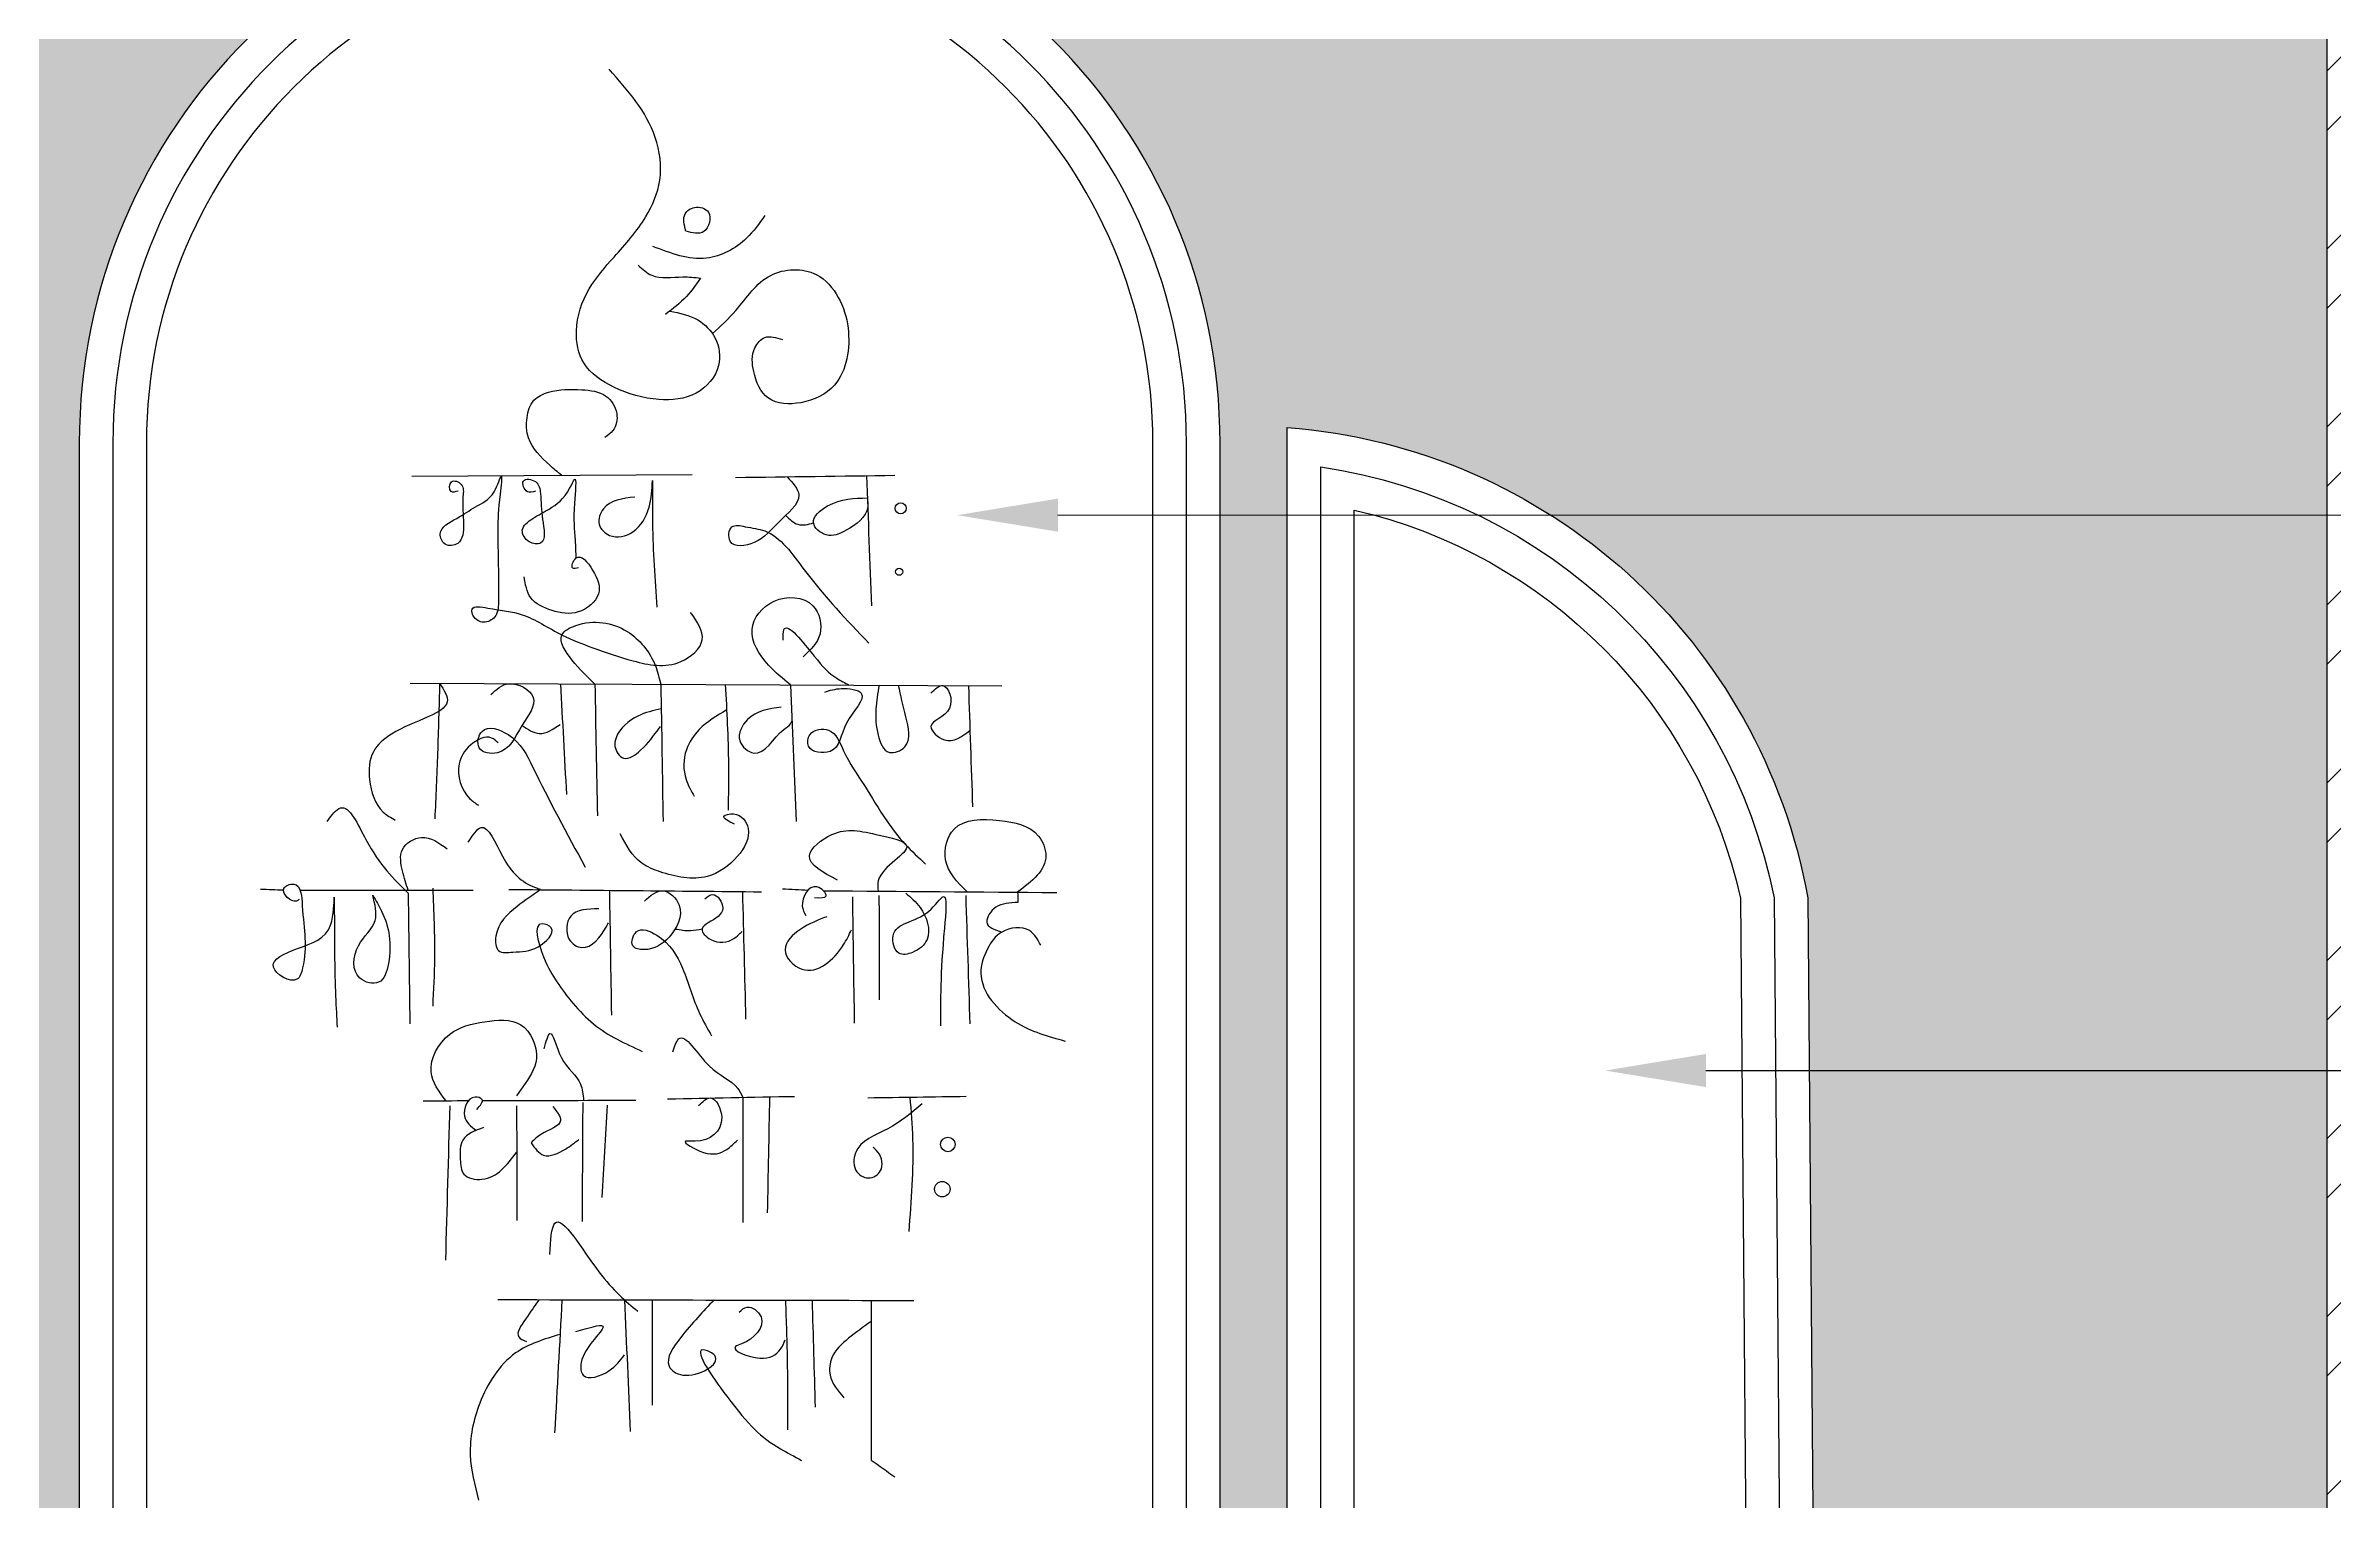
# Model space of a CAD drawing. Header units: inches. Extents: x 12792 to 19925, y -3298 to -817.
# Drawn here: x 13537.9 to 13606.1, y -1825.8 to -1782.5 of the extents above; entities that cross this region are included whole.
import ezdxf
from ezdxf import colors
from ezdxf.entities.mleader import LeaderData, LeaderLine
from ezdxf.math import Vec2, Vec3

# ---------------------------------------------------------------- set-up
doc = ezdxf.new("R2010")
doc.units = ezdxf.units.IN
doc.header["$MEASUREMENT"] = 0
doc.layers.add('IEL-HATCH-002', color=7, linetype='Continuous')
doc.styles.get("Standard").update_dxf_attribs({"font": 'arial.ttf'})

# ---------------------------------------------------------------- blocks, each defined once
blk = doc.blocks.new('gre')
at = {"color": 253, "lineweight": 30}
for p, q in [((18587.988, -1578.352), (18595.979, -1578.307)), ((18587.943, -1584.256), (18604.809, -1584.328)), ((18598.784, -1584.302), (18598.95, -1588.193)), ((18587.881, -1590.242), (18587.933, -1593.961))]:
    blk.add_line(p, q, dxfattribs=at)
for centre, radius in [((18601.927, -1579.267), 0.157), ((18601.884, -1581.078), 0.1), ((18603.272, -1597.402), 0.208), ((18603.114, -1598.677), 0.221)]:
    blk.add_circle(centre, radius, dxfattribs=at)
for points in [[(18595.345, -1573.647), (18596.139, -1573.897), (18596.635, -1574.415), (18596.736, -1575.198), (18596.095, -1575.983), (18595.032, -1576.165), (18593.751, -1575.816), (18592.892, -1575.125), (18592.681, -1574.216), (18593.045, -1573.013), (18593.754, -1572.105), (18594.662, -1570.953), (18595.058, -1569.918), (18594.93, -1568.696), (18593.614, -1566.749)], [(18598.053, -1570.926), (18597.534, -1571.568), (18596.395, -1572.137), (18594.861, -1571.802)], [(18595.803, -1571.364), (18596.315, -1571.378), (18596.446, -1570.831), (18596.052, -1570.692), (18595.781, -1570.875), (18595.803, -1571.364)], [(18594.442, -1572.338), (18594.829, -1572.626), (18595.714, -1572.671), (18596.221, -1572.704)], [(18596.56, -1574.288), (18597.227, -1573.627), (18598.221, -1572.628), (18599.521, -1572.606), (18600.149, -1573.255), (18600.426, -1574.131), (18600.038, -1575.755), (18599.08, -1576.257), (18598.157, -1576.129), (18597.736, -1575.37), (18597.771, -1574.693), (18598.052, -1574.401), (18598.554, -1574.46)], [(18596.221, -1572.704), (18595.82, -1573.226), (18595.221, -1573.742)], [(18592.258, -1578.328), (18591.919, -1578.041), (18591.316, -1577.259), (18591.273, -1576.685), (18591.471, -1576.19), (18591.886, -1575.959), (18592.832, -1575.889), (18593.524, -1576.068), (18593.83, -1576.562), (18593.722, -1577.055), (18593.496, -1577.248)], [(18589.306, -1578.776), (18589.105, -1578.788), (18589.119, -1578.515), (18589.397, -1578.588), (18589.447, -1578.928), (18589.461, -1579.722), (18589.296, -1580.268), (18588.937, -1580.291), (18588.799, -1579.998), (18589.268, -1579.557), (18589.801, -1579.231), (18590.334, -1578.795), (18590.541, -1578.359), (18590.504, -1578.864), (18590.44, -1579.869), (18590.458, -1581.212), (18590.458, -1581.901), (18590.38, -1582.328), (18590.082, -1582.512), (18589.765, -1582.374), (18589.709, -1582.144), (18590.151, -1582.112), (18591.131, -1582.301), (18592.278, -1582.882), (18593.123, -1583.234), (18594.299, -1583.616), (18595.659, -1583.638), (18596.269, -1583.021), (18595.938, -1582.235)], [(18591.517, -1578.775), (18591.282, -1578.794), (18591.171, -1578.49), (18591.512, -1578.508), (18591.655, -1578.845), (18591.715, -1579.586), (18591.66, -1580.259), (18591.337, -1580.222), (18591.139, -1579.895), (18591.434, -1579.559), (18591.9, -1579.291), (18592.485, -1578.706), (18592.628, -1578.444), (18592.623, -1579.121), (18592.646, -1580.186), (18592.665, -1580.693)], [(18594.346, -1578.947), (18593.451, -1579.287), (18593.33, -1579.725), (18593.628, -1580.041), (18594.29, -1579.939), (18594.752, -1579.24), (18594.85, -1578.476)], [(18594.85, -1578.476), (18594.85, -1579.698), (18594.976, -1582.089)], [(18598.691, -1578.368), (18599.024, -1578.886), (18598.45, -1579.663), (18597.747, -1580.245), (18597.067, -1580.207), (18597.113, -1579.799), (18597.49, -1579.792), (18598.049, -1579.912), (18599.175, -1581.021), (18601.018, -1583.11)], [(18597.218, -1578.388), (18601.759, -1578.327)], [(18600.954, -1578.338), (18601.092, -1582.053)], [(18600.978, -1578.972), (18599.845, -1579.202), (18599.441, -1579.687), (18599.802, -1580.024), (18600.372, -1579.896), (18600.988, -1579.239), (18600.978, -1578.972)], [(18598.65, -1579.474), (18598.994, -1579.725), (18599.441, -1579.687)], [(18592.739, -1580.969), (18592.577, -1580.974), (18592.665, -1580.693), (18593.14, -1581.029), (18593.308, -1581.711), (18592.734, -1582.224), (18591.985, -1582.178), (18591.379, -1581.818), (18591.19, -1581.217)], [(18598.784, -1584.302), (18598.159, -1583.736), (18597.689, -1582.723), (18598.316, -1581.916), (18599.421, -1582.048), (18599.627, -1582.847), (18599.148, -1583.503)], [(18593.208, -1584.278), (18592.549, -1583.583), (18592.269, -1582.877), (18592.661, -1582.612), (18594.127, -1582.779), (18594.925, -1583.74), (18595.089, -1584.286)], [(18598.572, -1583.028), (18598.596, -1582.732), (18599.462, -1583.481), (18600.105, -1584.115), (18600.459, -1584.309)], [(18588.78, -1584.259), (18588.997, -1584.788), (18588.493, -1585.195), (18587.407, -1585.703), (18586.891, -1586.21), (18586.782, -1586.999), (18587.173, -1587.928), (18587.517, -1588.155)], [(18588.78, -1584.259), (18588.721, -1586.249), (18588.643, -1588.118)], [(18590.238, -1584.579), (18590.757, -1584.268), (18591.448, -1584.658), (18591.135, -1585.451), (18590.429, -1586.237), (18589.911, -1586.096), (18589.989, -1585.626), (18590.734, -1585.72), (18591.432, -1586.638), (18592.93, -1589.498)], [(18592.226, -1584.274), (18592.397, -1587.427)], [(18593.208, -1584.278), (18593.278, -1588.036)], [(18595.089, -1584.286), (18595.152, -1588.198)], [(18596.927, -1584.294), (18597.015, -1586.558), (18597.007, -1587.876)], [(18601.311, -1584.313), (18601.286, -1585.735), (18601.605, -1586.225), (18602.046, -1586.07), (18602.071, -1585.212), (18601.867, -1584.315)], [(18602.791, -1584.534), (18603.126, -1584.321), (18603.322, -1584.967), (18602.791, -1585.489), (18603.175, -1585.865), (18603.903, -1585.603)], [(18603.859, -1584.324), (18603.976, -1587.779)], [(18595.1, -1584.985), (18594.435, -1585.19), (18593.812, -1585.812), (18593.781, -1586.056), (18594.025, -1586.387), (18594.513, -1586.167), (18595.043, -1585.538), (18595.081, -1585.489)], [(18598.519, -1584.933), (18597.562, -1585.289), (18597.341, -1585.895), (18597.737, -1586.246), (18598.594, -1585.57), (18598.783, -1585.411), (18598.828, -1585.333)], [(18599.761, -1584.506), (18600.237, -1584.406), (18600.803, -1584.54), (18600.383, -1585.391), (18599.913, -1586.199), (18599.301, -1586.051), (18599.347, -1585.714), (18599.872, -1585.597), (18600.301, -1586.178), (18600.891, -1587.166), (18601.528, -1588.178), (18602.059, -1588.847), (18602.638, -1589.409)], [(18591.131, -1585.457), (18591.619, -1585.685), (18592.221, -1585.434)], [(18596.965, -1585.016), (18596.184, -1585.575), (18595.816, -1586.15), (18595.808, -1586.997), (18596.04, -1587.476)], [(18590.452, -1585.957), (18590.264, -1585.816), (18589.66, -1586.019), (18589.339, -1586.552), (18589.637, -1587.539), (18589.888, -1587.735)], [(18585.57, -1588.193), (18585.953, -1587.81), (18586.678, -1588.713), (18587.881, -1590.242)], [(18597.19, -1588.275), (18596.888, -1588.047), (18597.157, -1587.981), (18597.577, -1588.395), (18597.275, -1589.183), (18596.411, -1589.762), (18595.066, -1589.63), (18594.542, -1589.381), (18593.927, -1588.55)], [(18603.823, -1590.201), (18603.206, -1589.285), (18603.451, -1588.414), (18604.741, -1588.168), (18605.855, -1588.61), (18606.067, -1589.167), (18605.262, -1590.211)], [(18587.881, -1590.157), (18587.722, -1589.606), (18587.722, -1588.995), (18588.264, -1588.651), (18588.994, -1588.973)], [(18589.597, -1588.789), (18589.964, -1588.367), (18590.57, -1589.184), (18591.514, -1590.079), (18591.655, -1590.127)], [(18600.127, -1589.866), (18599.327, -1589.176), (18599.963, -1588.568), (18601.316, -1588.586), (18602.096, -1588.886), (18601.289, -1589.884), (18601.287, -1590.181)], [(18583.671, -1590.123), (18584.331, -1590.148)], [(18584.78, -1590.416), (18584.695, -1590.467), (18584.338, -1590.11), (18584.619, -1589.983), (18584.865, -1590.603), (18584.874, -1592.371), (18584.712, -1592.694), (18584.041, -1592.345), (18584.704, -1591.827), (18585.673, -1591.148), (18585.775, -1590.375), (18585.784, -1591.904), (18585.86, -1594.061)], [(18584.805, -1590.157), (18589.738, -1590.158)], [(18588.583, -1590.097), (18588.634, -1592.088), (18588.583, -1593.456)], [(18591.66, -1590.139), (18590.988, -1590.621), (18590.385, -1591.464), (18590.463, -1591.877), (18590.867, -1591.92), (18591.591, -1591.765), (18591.961, -1591.232), (18591.703, -1591.111), (18591.746, -1592.051), (18592.125, -1592.765), (18593.168, -1593.965), (18594.559, -1594.749)], [(18590.755, -1590.131), (18597.955, -1590.199)], [(18593.622, -1590.158), (18593.678, -1593.717)], [(18594.619, -1590.463), (18595.148, -1590.173), (18595.609, -1590.581), (18595.323, -1591.493), (18594.608, -1591.848), (18594.291, -1591.739), (18594.389, -1591.346), (18594.974, -1591.439), (18595.705, -1592.379), (18596.195, -1593.671), (18596.536, -1594.308)], [(18597.414, -1590.194), (18597.507, -1593.828)], [(18598.554, -1590.115), (18599.287, -1590.15)], [(18599.47, -1590.367), (18599.8, -1590.313), (18599.541, -1590.063), (18599.122, -1590.607), (18599.22, -1590.875)], [(18599.72, -1590.17), (18606.378, -1590.22)], [(18605.262, -1590.211), (18605.268, -1590.501)], [(18586.872, -1590.298), (18586.94, -1591.02), (18586.464, -1591.742), (18586.506, -1592.66), (18587.042, -1592.779), (18587.322, -1592.243), (18587.127, -1590.749), (18586.872, -1590.298)], [(18593.319, -1590.689), (18592.52, -1590.895), (18592.479, -1591.556), (18592.837, -1591.79), (18593.528, -1591.207), (18593.595, -1591.088)], [(18596.344, -1590.404), (18596.567, -1590.276), (18596.852, -1590.663), (18596.439, -1591.086), (18596.265, -1591.26), (18596.511, -1591.559), (18597.171, -1591.532), (18597.403, -1591.328)], [(18600.549, -1590.34), (18600.603, -1593.944)], [(18601.308, -1590.306), (18601.317, -1593.275)], [(18602.07, -1590.236), (18602.483, -1590.649), (18602.679, -1591.559), (18602.265, -1591.928), (18601.874, -1591.95), (18601.712, -1591.453), (18602.723, -1590.761), (18603.145, -1590.336), (18603.173, -1591.238), (18603.066, -1594.023)], [(18603.782, -1590.306), (18603.898, -1593.961)], [(18605.268, -1590.501), (18604.641, -1590.642), (18604.454, -1590.84), (18604.383, -1591.062), (18604.809, -1591.35)], [(18595.498, -1591.261), (18595.942, -1591.304), (18596.265, -1591.26)], [(18599.818, -1590.91), (18599.077, -1591.267), (18598.631, -1591.855), (18599.113, -1592.408), (18600.291, -1591.722), (18600.523, -1591.285)], [(18605.924, -1591.725), (18605.597, -1591.308), (18604.813, -1591.348), (18604.401, -1591.827), (18604.215, -1592.521), (18605.194, -1593.904), (18606.62, -1594.454)], [(18588.956, -1596.154), (18588.537, -1595.336), (18589.064, -1594.264), (18590.062, -1593.907), (18591.097, -1593.991), (18591.539, -1594.951), (18591.153, -1595.759), (18590.971, -1596.016)], [(18591.763, -1594.676), (18591.924, -1594.242), (18592.245, -1594.912), (18592.802, -1595.686), (18592.885, -1596.144)], [(18595.434, -1594.763), (18595.596, -1594.392), (18596.463, -1595.163), (18597.283, -1595.811), (18597.429, -1596.06)], [(18589.84, -1596.403), (18589.988, -1596.117), (18589.794, -1596.053), (18589.489, -1596.597), (18589.825, -1597.001)], [(18595.279, -1596.103), (18598.903, -1596.031)], [(18596.167, -1596.293), (18596.499, -1596.078), (18596.823, -1596.633), (18596.066, -1597.313), (18595.791, -1597.313), (18596.304, -1597.629), (18596.966, -1597.545), (18597.275, -1597.277)], [(18597.429, -1596.06), (18597.425, -1599.631)], [(18598.189, -1596.045), (18598.122, -1599.355)], [(18600.995, -1596.07), (18603.797, -1596.03)], [(18602.188, -1596.053), (18602.267, -1597.245), (18602.157, -1599.887)], [(18589.067, -1596.304), (18588.947, -1600.703)], [(18590.975, -1596.302), (18590.985, -1599.567)], [(18592.009, -1596.322), (18592.232, -1596.723), (18591.682, -1597.109), (18591.39, -1597.355)], [(18592.861, -1596.203), (18592.842, -1599.596)], [(18593.558, -1596.286), (18593.41, -1598.918)], [(18602.538, -1596.249), (18601.557, -1596.954), (18600.641, -1597.64), (18600.68, -1598.183), (18601.061, -1598.355), (18601.376, -1598.097), (18601.233, -1597.564), (18601.147, -1597.488)], [(18590.034, -1596.92), (18589.443, -1597.279), (18589.369, -1597.833), (18589.471, -1598.248), (18589.988, -1598.395), (18590.979, -1597.622)], [(18591.39, -1597.355), (18591.744, -1597.709), (18592.367, -1597.532), (18592.749, -1597.263)], [(18591.92, -1600.538), (18592.069, -1599.644), (18593.322, -1601.035), (18594.435, -1602.157)], [(18590.437, -1601.824), (18602.302, -1601.849)], [(18591.613, -1601.827), (18591.226, -1602.385), (18591.037, -1602.891), (18591.256, -1603.02)], [(18592.269, -1601.828), (18592.06, -1605.619)], [(18594.051, -1601.832), (18594.217, -1605.589)], [(18594.844, -1601.833), (18594.843, -1604.834)], [(18596.605, -1601.837), (18595.65, -1602.914), (18595.322, -1603.719), (18595.72, -1603.977), (18596.624, -1603.421), (18596.346, -1603.262), (18596.971, -1604.581), (18598.498, -1606.075), (18599.102, -1606.408)], [(18598.64, -1601.841), (18598.693, -1603.638), (18598.7, -1605.537)], [(18599.4, -1601.843), (18599.487, -1604.887)], [(18601.085, -1601.847), (18601.09, -1606.4)], [(18592.666, -1602.738), (18593.431, -1602.579), (18592.815, -1603.622), (18592.874, -1603.98), (18593.61, -1603.851), (18594.048, -1603.403)], [(18597.321, -1602.181), (18597.547, -1602.04), (18597.945, -1602.313), (18597.388, -1603.089), (18597.219, -1603.164), (18597.913, -1603.494), (18598.5, -1603.239), (18598.637, -1602.97)], [(18601.086, -1602.45), (18600.44, -1602.929), (18599.965, -1603.481), (18599.914, -1603.975), (18600.311, -1604.626)], [(18592.214, -1602.817), (18590.948, -1603.347), (18589.925, -1604.779), (18589.655, -1606.254), (18589.893, -1607.539)], [(18601.09, -1606.4), (18601.762, -1606.879)]]:
    blk.add_spline(points, degree=3, dxfattribs=at)
for points in [[(18588.31, -1596.156), (18588.741, -1596.155), (18589.172, -1596.154), (18589.603, -1596.153)], [(18590, -1596.152), (18591.457, -1596.148), (18592.914, -1596.144), (18594.372, -1596.141)]]:
    blk.add_open_spline(points, degree=3, dxfattribs=at)

msp = doc.modelspace()

# ---------------------------------------------------------------- hatches: boundary and pattern name
at = {"layer": 'IEL-HATCH-002', "true_color": 0xf27172, "transparency": 33554687}
h = msp.add_hatch(dxfattribs=at)
h.set_pattern_fill('ANSI32', color=11, scale=10)
h.set_pattern_definition([(45, (-5153.097, -262.3594), (-2.6516504, 2.6516504), []), (45, (-5151.3293, -262.3594), (-2.6516504, 2.6516504), [])])
h.paths.add_polyline_path([(13505.859, -1756.321), (13496.859, -1756.321), (13496.859, -1888.321), (13505.859, -1888.321)])
h.paths.add_polyline_path([(13614.859, -1756.321), (13605.859, -1756.321), (13605.859, -1888.321), (13614.859, -1888.321)])
at = {"layer": 'IEL-HATCH-002', "true_color": 0xf8f5f1, "transparency": 33554687}
h = msp.add_hatch(color=7, dxfattribs=at)
h.dxf.hatch_style = 1
h.paths.add_polyline_path([(13605.859, -1756.321), (13505.859, -1756.321), (13505.859, -1866.321), (13520.859, -1866.321), (13521.344, -1807.866, -0.341642), (13536.859, -1793.856), (13536.859, -1866.321), (13538.859, -1866.321), (13538.859, -1794.321, -1), (13572.859, -1794.321), (13572.859, -1866.321), (13574.859, -1866.321), (13574.859, -1793.856, -0.341642), (13590.374, -1807.866), (13590.859, -1866.321), (13605.859, -1866.321)])

# ---------------------------------------------------------------- linework, layer by layer
msp.add_line((13605.859, -1888.321), (13605.859, -1756.321))
at = {"color": 41, "true_color": 0xf4ee51}
for points in [[(13572.859, -1866.321), (13572.859, -1794.321, 1), (13538.859, -1794.321), (13538.859, -1866.321)], [(13571.859, -1866.321), (13571.859, -1794.321, 1), (13539.859, -1794.321), (13539.859, -1866.321)]]:
    msp.add_lwpolyline(points, format="xyb", dxfattribs=at)
for points in [[(13570.859, -1866.321), (13570.859, -1794.321, 1), (13540.859, -1794.321), (13540.859, -1866.321)], [(13576.859, -1866.321), (13576.859, -1796.316, -0.288182), (13588.374, -1807.88), (13588.859, -1866.321)]]:
    msp.add_lwpolyline(points, format="xyb")
at = {"color": 2, "true_color": 0xf1eb1f}
for points in [[(13574.859, -1866.321), (13574.859, -1793.856, -0.341642), (13590.374, -1807.866), (13590.859, -1866.296)], [(13575.859, -1866.321), (13575.859, -1795.028, -0.316842), (13589.374, -1807.873), (13589.859, -1866.308)]]:
    msp.add_lwpolyline(points, format="xyb", dxfattribs=at)

# ---------------------------------------------------------------- block references
at = {"xscale": 1.04527872935466, "yscale": 1.04527872935466, "zscale": 1.04527872935466}
msp.add_blockref('gre', (-5880.859, -145.488), dxfattribs=at)

# ---------------------------------------------------------------- leaders
at = {"color": 5}
ml = msp.add_multileader_mtext('Standard', dxfattribs=at)
ml.set_content(' ', color=5)
ml.set_leader_properties()
ml.build(insert=Vec2(0, 0))
ml.multileader.update_dxf_attribs({"text_right_attachment_type": 6, "dogleg_length": 0.36, "arrow_head_size": 3})
ctx = ml.context
ctx.base_point, ctx.char_height, ctx.arrow_head_size, ctx.landing_gap_size, ctx.plane_origin, ctx.plane_x_axis, ctx.plane_y_axis = Vec3(13639.451, -1796.544), 0.18, 3, 0.09, Vec3(13597.997, -1796.468), Vec3(-1, 0), Vec3(0, -1)
ctx.right_attachment, ctx.text_align_type = 6, 2
notes = []
notes.append((ctx, [(0, (1, 1, 0), (13638.841, -1796.454), (1, 0), 0.36, [(0, [(13565.024, -1796.468)], 0, [])])]))
ctx.mtext.insert, ctx.mtext.text_direction, ctx.mtext.rotation, ctx.mtext.alignment, ctx.mtext.flow_direction = Vec3(13639.291, -1796.634), Vec3(-1, 0), 3.141593, 3, 5
ml = msp.add_multileader_mtext('Standard', dxfattribs=at)
ml.set_content(' ', color=5)
ml.set_leader_properties()
ml.build(insert=Vec2(0, 0))
ml.multileader.update_dxf_attribs({"text_right_attachment_type": 6, "dogleg_length": 0.36, "arrow_head_size": 3})
ctx = ml.context
ctx.base_point, ctx.char_height, ctx.arrow_head_size, ctx.landing_gap_size, ctx.plane_origin, ctx.plane_x_axis, ctx.plane_y_axis = Vec3(13639.451, -1813.093), 0.18, 3, 0.09, Vec3(13597.997, -1813.017), Vec3(-1, 0), Vec3(0, -1)
ctx.right_attachment, ctx.text_align_type = 6, 2
notes.append((ctx, [(0, (1, 1, 0), (13638.841, -1813.003), (1, 0), 0.36, [(0, [(13584.339, -1813.017)], 0, [])])]))
ctx.mtext.insert, ctx.mtext.text_direction, ctx.mtext.rotation, ctx.mtext.alignment, ctx.mtext.flow_direction = Vec3(13639.291, -1813.183), Vec3(-1, 0), 3.141593, 3, 5
for ctx, leaders in notes:
    for number, flags, end, landing, length, lines in leaders:
        leader = LeaderData()
        leader.index, (leader.has_last_leader_line, leader.has_dogleg_vector, leader.attachment_direction) = number, flags
        leader.last_leader_point, leader.dogleg_vector, leader.dogleg_length = Vec3(end), Vec3(landing), length
        for number, points, colour, breaks in lines:
            line = LeaderLine()
            line.index, line.vertices, line.color, line.breaks = number, Vec3.list(points), colors.encode_raw_color(colour), breaks
            leader.lines.append(line)
        ctx.leaders.append(leader)

doc.saveas('drawing.dxf')
